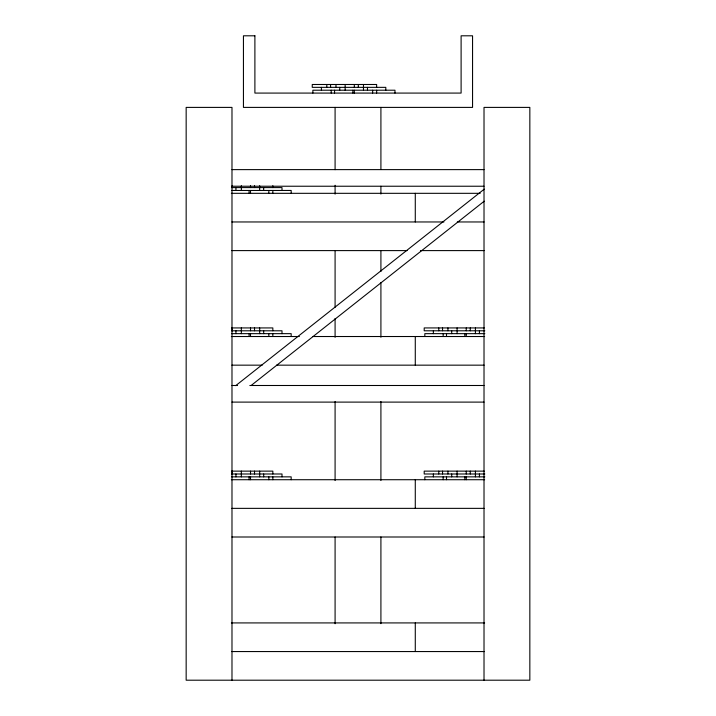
<?xml version="1.0" encoding="UTF-8"?>
<svg xmlns="http://www.w3.org/2000/svg" width="716" height="716" viewBox="0 0 716 716"><rect width="100%" height="100%" fill="white"/><g stroke="black" fill="none" stroke-linecap="round" stroke-linejoin="round"><path stroke-width="1.07" d="M235.734 385.638L484.267 189.14M251.459 385.235L484.231 201.187M231.984 169.62L484.016 169.62M231.984 186.232L484.016 186.232M231.626 187.592L282.006 187.592L282.006 190.456M231.626 190.456L291.17 190.456L291.17 193.32M231.366 193.32L480.176 193.32M231.912 221.96L443.92 221.96M457.309 221.96L484.088 221.96M231.912 250.6L407.1 250.6M420.489 250.6L484.088 250.6M231.644 327.928L272.841 327.928L272.841 330.792M484.285 327.928L424.203 327.928L424.203 330.792L484.822 330.792M231.626 330.792L282.006 330.792L282.006 333.656M231.626 333.656L291.17 333.656L291.17 336.52M484.822 333.656L424.83 333.656L424.83 336.52M231.366 336.52L299.36 336.52M312.731 336.52L484.634 336.52M231.912 365.16L262.163 365.16M276.546 365.16L484.088 365.16M231.984 385.494L237.56 385.494M249.83 385.494L484.016 385.494M231.984 402.106L484.016 402.106M231.644 471.128L272.841 471.128L272.841 473.992M484.285 471.128L424.203 471.128L424.203 473.992L484.822 473.992M231.626 473.992L282.006 473.992L282.006 476.856M231.626 476.856L291.17 476.856L291.17 479.72M484.822 476.856L424.83 476.856L424.83 479.72M231.366 479.72L484.634 479.72M231.912 508.36L484.088 508.36M231.912 537L484.088 537M231.366 622.92L484.634 622.92M231.912 651.56L484.088 651.56M484.016 680.2L484.016 107.4L529.84 107.4L529.84 680.2L186.16 680.2L186.16 107.4L231.984 107.4L231.984 680.2M479.434 330.792L479.434 333.656M479.434 473.992L479.434 476.856M475.424 327.928L475.424 333.656M475.424 471.128L475.424 476.856M470.269 327.928L470.269 330.792M470.269 471.128L470.269 473.992M466.259 327.928L466.259 330.792M466.259 333.656L466.259 336.52M466.259 471.128L466.259 473.992M466.259 476.856L466.259 479.72M464.836 333.656L464.836 336.52M464.836 476.856L464.836 479.72M457.094 327.928L457.094 333.656M457.094 471.128L457.094 476.856M451.698 330.792L451.698 333.656M451.698 473.992L451.698 476.856M447.93 327.928L447.93 330.792M447.93 471.128L447.93 473.992M446.507 333.656L446.507 336.52M446.507 476.856L446.507 479.72M443.159 333.656L443.159 336.52M443.159 476.856L443.159 479.72M442.533 327.928L442.533 330.792M442.533 471.128L442.533 473.992M438.765 327.928L438.765 330.792M438.765 471.128L438.765 473.992M433.368 330.792L433.368 333.656M433.368 473.992L433.368 476.856M415.28 193.32L415.28 221.96M415.28 336.52L415.28 365.16M415.28 479.72L415.28 508.36M415.28 622.92L415.28 651.56M394.972 93.08L394.972 90.216L312.874 90.216L312.874 93.08M385.808 90.216L385.808 87.352L312.248 87.352L312.248 84.488L376.643 84.488L376.643 87.352M380.912 107.4L380.912 169.513M380.912 186.25L380.912 194.063M380.912 250.6L380.912 271.525M380.912 282.587L380.912 337.263M380.912 401.515L380.912 480.463M380.912 537L380.912 623.663M376.643 90.216L376.643 93.08M372.642 90.216L372.642 93.08M367.478 87.352L367.478 90.216M363.477 84.488L363.477 90.216M358.313 84.488L358.313 87.352M354.313 84.488L354.313 87.352M354.313 90.216L354.313 93.08M352.89 90.216L352.89 93.08M345.148 84.488L345.148 90.216M339.742 87.352L339.742 90.216M335.983 84.488L335.983 87.352M335.088 107.4L335.088 169.683M335.088 185.256L335.088 194.152M335.088 250.6L335.088 307.325M335.088 318.45L335.088 337.352M335.088 401.515L335.088 480.552M335.088 537L335.088 623.752M334.56 90.216L334.56 93.08M331.204 90.216L331.204 93.08M330.577 84.488L330.577 87.352M326.818 84.488L326.818 87.352M321.412 87.352L321.412 90.216M272.841 185.686L272.841 187.592M272.841 190.456L272.841 193.32M272.841 333.656L272.841 336.52M272.841 476.856L272.841 479.72M268.84 190.456L268.84 193.32M268.84 333.656L268.84 336.52M268.84 476.856L268.84 479.72M263.676 187.592L263.676 190.456M263.676 330.792L263.676 333.656M263.676 473.992L263.676 476.856M259.675 185.686L259.675 190.456M259.675 327.928L259.675 333.656M259.675 471.128L259.675 476.856M254.511 185.686L254.511 187.592M254.511 327.928L254.511 330.792M254.511 471.128L254.511 473.992M250.51 185.686L250.51 187.592M250.51 190.456L250.51 193.32M250.51 327.928L250.51 330.792M250.51 333.656L250.51 336.52M250.51 471.128L250.51 473.992M250.51 476.856L250.51 479.72M249.087 190.456L249.087 193.32M249.087 333.656L249.087 336.52M249.087 476.856L249.087 479.72M241.346 185.686L241.346 190.456M241.346 327.928L241.346 333.656M241.346 471.128L241.346 476.856M235.94 187.592L235.94 190.456M235.94 330.792L235.94 333.656M235.94 473.992L235.94 476.856M232.181 185.686L232.181 187.592M232.181 327.928L232.181 330.792M232.181 471.128L232.181 473.992M254.896 35.8L243.44 35.8L243.44 107.4L472.56 107.4L472.56 35.8L461.104 35.8L461.104 93.08L254.896 93.08L254.896 35.8"/></g></svg>
